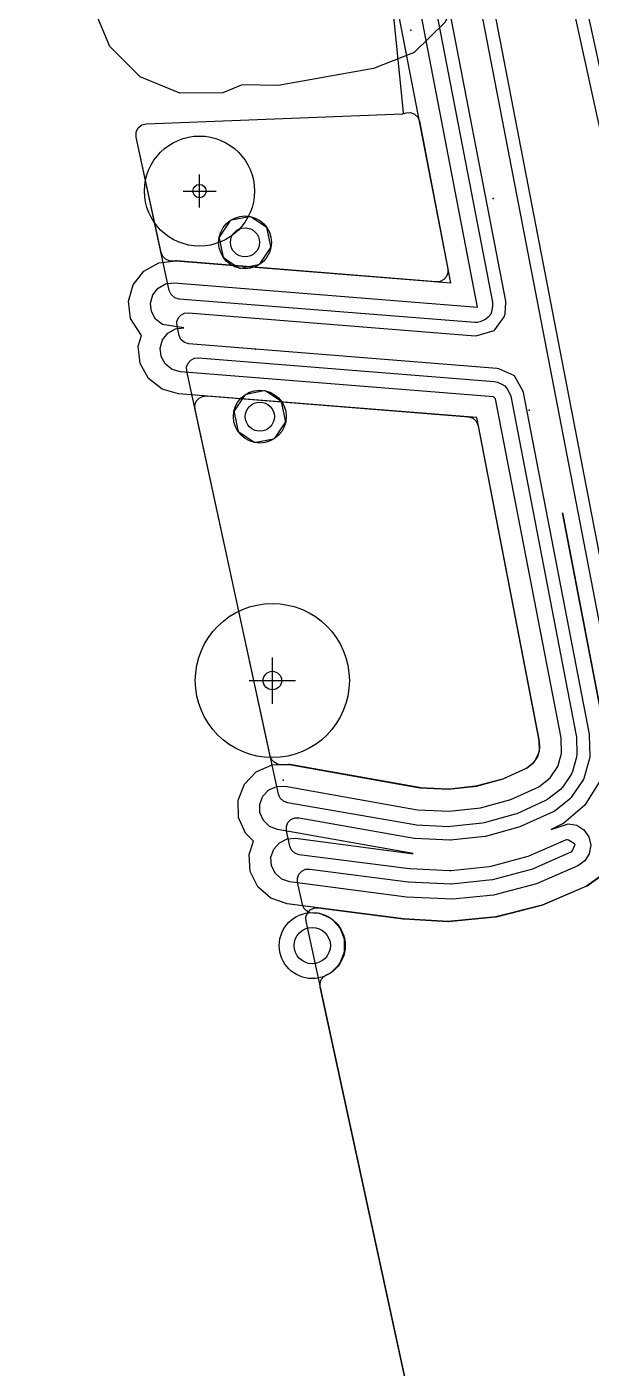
# Model space of a CAD drawing. Header units: metres. Extents: x 8738 to 9560, y -8972 to -7699.
# Drawn here: x 8863.4 to 8889, y -8822.8 to -8761.9 of the extents above; entities that cross this region are included whole.
import ezdxf

# ---------------------------------------------------------------- set-up
doc = ezdxf.new("R2010")
doc.units = ezdxf.units.M
for name, color, linetype in [('AI_GREENING_ALLOWED_ZONE', 4, 'Continuous'), ('AI_GREENING_EXCLUSIONS', 1, 'Continuous'), ('AI_GREENING_LAWN', 82, 'Continuous'), ('AI_GREENING_REJECTED', 6, 'Continuous'), ('AI_GREENING_SHRUBS', 92, 'Continuous'), ('AI_GREENING_TREES', 3, 'Continuous')]:
    doc.layers.add(name, color=color, linetype=linetype)

# ---------------------------------------------------------------- blocks, each defined once
blk = doc.blocks.new('AI_TREE')
for p, q in [((0, -0.3), (0, 0.3)), ((-0.3, 0), (0.3, 0))]:
    blk.add_line(p, q)
for radius in [1, 0.12]:
    blk.add_circle((0, 0), radius)
blk = doc.blocks.new('AI_SHRUB')
for radius in [1, 0.55]:
    blk.add_circle((0, 0), radius)

msp = doc.modelspace()

# ---------------------------------------------------------------- linework, layer by layer
at = {"layer": 'AI_GREENING_ALLOWED_ZONE'}
for points in [[(8868.35, -8766.881), (8868.351, -8766.665), (8868.444, -8766.469), (8868.61, -8766.331), (8868.819, -8766.276), (8880.453, -8765.825), (8880.577, -8765.794), (8880.617, -8765.775), (8880.818, -8765.767), (8881.007, -8765.839), (8881.151, -8765.979), (8881.228, -8766.166), (8882.523, -8772.859), (8882.524, -8773.042), (8882.459, -8773.213), (8882.337, -8773.35), (8882.174, -8773.433), (8881.992, -8773.452), (8870.186, -8772.508), (8870.138, -8772.509), (8870.035, -8772.521), (8869.853, -8772.509), (8869.687, -8772.431), (8869.56, -8772.299), (8869.489, -8772.13), (8868.35, -8766.881)], [(8871.031, -8779.241), (8871.026, -8779.056), (8871.089, -8778.882), (8871.211, -8778.742), (8871.375, -8778.657), (8871.56, -8778.637), (8883.451, -8779.588), (8883.657, -8779.651), (8883.817, -8779.794), (8883.902, -8779.991), (8886.657, -8794.24), (8886.666, -8794.319), (8886.677, -8794.632), (8886.63, -8794.86), (8886.483, -8795.176), (8886.338, -8795.358), (8886.171, -8795.489), (8886.069, -8795.551), (8885.071, -8796.006), (8884.997, -8796.033), (8883.852, -8796.348), (8883.774, -8796.363), (8882.593, -8796.493), (8882.514, -8796.495), (8881.277, -8796.433), (8881.215, -8796.426), (8875.332, -8795.379), (8875.283, -8795.376), (8874.945, -8795.383), (8874.776, -8795.357), (8874.625, -8795.275), (8874.511, -8795.147), (8874.447, -8794.989), (8871.031, -8779.241)]]:
    msp.add_lwpolyline(points, close=True, dxfattribs=at)
msp.add_lwpolyline([(8881.255, -8826.376), (8876.073, -8802.486), (8876.069, -8802.296), (8876.136, -8802.118), (8876.264, -8801.978), (8876.436, -8801.896), (8876.626, -8801.884), (8880.494, -8802.388), (8880.513, -8802.39), (8882.516, -8802.499), (8882.553, -8802.498), (8884.683, -8802.298), (8884.721, -8802.291), (8886.792, -8801.764), (8886.829, -8801.751), (8888.798, -8800.906), (8888.843, -8800.88), (8889.42, -8800.475)], dxfattribs=at)
at = {"layer": 'AI_GREENING_EXCLUSIONS'}
msp.add_lwpolyline([(8883.164, -8759.841), (8882.396, -8761.665), (8880.98, -8763.048), (8879.139, -8763.774), (8874.806, -8764.545), (8873.172, -8764.512), (8872.296, -8764.877), (8870.345, -8764.883), (8868.54, -8764.142), (8867.157, -8762.766), (8866.405, -8760.966), (8863.387, -8746.021), (8863.387, -8744.041), (8864.155, -8742.217), (8865.571, -8740.834), (8867.412, -8740.108), (8874.347, -8738.874), (8876.269, -8738.908), (8878.037, -8739.664), (8879.388, -8741.031), (8880.124, -8742.807), (8883.164, -8757.861), (8883.164, -8759.841)], close=True, dxfattribs=at)
for points in [[(8889.393, -8796.17), (8888.747, -8797.219), (8887.789, -8798.033), (8887.217, -8798.325), (8887.989, -8798.067), (8888.373, -8798.134), (8888.703, -8798.343), (8888.927, -8798.662), (8889.012, -8799.042), (8888.945, -8799.427), (8888.736, -8799.756), (8888.417, -8799.981), (8886.553, -8800.793), (8884.597, -8801.302), (8882.741, -8801.497), (8880.632, -8801.398), (8875.343, -8800.709), (8874.973, -8800.584), (8874.68, -8800.327), (8874.507, -8799.977), (8874.481, -8799.588), (8874.605, -8799.218), (8874.862, -8798.925), (8875.212, -8798.752), (8875.601, -8798.725), (8880.852, -8799.41), (8880.94, -8799.414), (8874.782, -8798.329), (8874.419, -8798.187), (8874.137, -8797.917), (8873.981, -8797.559), (8873.973, -8797.169), (8874.115, -8796.806), (8874.385, -8796.524), (8874.743, -8796.368), (8875.133, -8796.36), (8881.133, -8797.427), (8882.584, -8797.5), (8884.002, -8797.344), (8885.377, -8796.966), (8886.648, -8796.387), (8887.174, -8795.973), (8887.515, -8795.465), (8887.685, -8794.877), (8887.662, -8794.167), (8884.683, -8778.763), (8884.585, -8778.676), (8870.366, -8777.538), (8869.99, -8777.432), (8869.684, -8777.19), (8869.494, -8776.849), (8869.449, -8776.462), (8869.555, -8776.086), (8869.797, -8775.78), (8870.138, -8775.59), (8870.525, -8775.545), (8869.547, -8775.39), (8869.241, -8775.148), (8869.051, -8774.808), (8869.006, -8774.42), (8869.112, -8774.045), (8869.354, -8773.739), (8869.695, -8773.548), (8870.082, -8773.503), (8883.872, -8774.6), (8880.912, -8759.26)], [(8889.46, -8800.446), (8888.822, -8800.895), (8886.811, -8801.759), (8884.702, -8802.296), (8882.534, -8802.5), (8880.503, -8802.39), (8875.214, -8801.7), (8874.474, -8801.45), (8873.887, -8800.937), (8873.541, -8800.237), (8873.489, -8799.459), (8873.694, -8798.851), (8873.317, -8798.489), (8873.004, -8797.774), (8872.988, -8796.994), (8873.272, -8796.267), (8873.813, -8795.704), (8874.528, -8795.391), (8875.308, -8795.375), (8881.246, -8796.432), (8882.554, -8796.497), (8883.813, -8796.358), (8885.035, -8796.022), (8886.124, -8795.526), (8886.432, -8795.284), (8886.598, -8795.037), (8886.68, -8794.751), (8886.665, -8794.279), (8883.83, -8779.618), (8870.286, -8778.535), (8869.535, -8778.322), (8868.923, -8777.839), (8868.543, -8777.157), (8868.452, -8776.382), (8868.593, -8775.886), (8868.1, -8775.115), (8868.009, -8774.34), (8868.222, -8773.59), (8868.706, -8772.977), (8869.387, -8772.597), (8870.162, -8772.506), (8882.648, -8773.505), (8880.095, -8760.302)], [(8889.774, -8794.557), (8887.721, -8783.939), (8889.641, -8793.866)]]:
    msp.add_lwpolyline(points, dxfattribs=at)
at = {"layer": 'AI_GREENING_LAWN'}
for points in [[(8893.884, -8784.103), (8885.846, -8747.348)], [(8887.567, -8758.023), (8893.918, -8787.061), (8893.929, -8787.155), (8893.983, -8789.267), (8893.976, -8789.361), (8893.634, -8791.437), (8893.61, -8791.528), (8892.878, -8793.523), (8892.849, -8793.588), (8892.404, -8794.414), (8892.241, -8794.593), (8892.032, -8794.732), (8891.821, -8794.812), (8891.596, -8794.79), (8891.439, -8794.738), (8891.274, -8794.644), (8891.156, -8794.496), (8891.081, -8794.353), (8891.032, -8794.215), (8884.042, -8758.062)], [(8881.578, -8759.019), (8884.547, -8774.373), (8884.551, -8774.54), (8884.519, -8774.759), (8884.464, -8774.924), (8884.356, -8775.061), (8884.251, -8775.155), (8883.99, -8775.276), (8883.862, -8775.295), (8883.75, -8775.298), (8870.309, -8774.236), (8870.107, -8774.175), (8869.948, -8774.036), (8869.86, -8773.843), (8868.35, -8766.881), (8868.351, -8766.665), (8868.444, -8766.469), (8868.61, -8766.331), (8868.819, -8766.276), (8880.453, -8765.825), (8880.494, -8765.815), (8880.499, -8765.772), (8879.824, -8758.993)], [(8881.629, -8828.102), (8876.722, -8805.48), (8876.715, -8805.306), (8876.769, -8805.141), (8876.876, -8805.003), (8877.023, -8804.911), (8877.143, -8804.862), (8877.225, -8804.808), (8877.568, -8804.465), (8877.622, -8804.384), (8877.808, -8803.934), (8877.827, -8803.84), (8877.827, -8803.353), (8877.808, -8803.258), (8877.622, -8802.808), (8877.568, -8802.728), (8877.224, -8802.384), (8877.144, -8802.33), (8876.698, -8802.145), (8876.596, -8802.127), (8876.414, -8802.132), (8876.244, -8802.108), (8876.091, -8802.026), (8875.976, -8801.898), (8875.911, -8801.738), (8875.69, -8800.722), (8875.686, -8800.532), (8875.753, -8800.354), (8875.882, -8800.214), (8876.053, -8800.132), (8876.243, -8800.12), (8880.713, -8800.702), (8880.733, -8800.704), (8882.649, -8800.8), (8882.687, -8800.799), (8884.528, -8800.604), (8884.566, -8800.597), (8886.377, -8800.114), (8886.413, -8800.101), (8888.118, -8799.346), (8888.154, -8799.321), (8888.179, -8799.285), (8888.287, -8799.042), (8888.297, -8799.003), (8888.268, -8798.977), (8887.999, -8798.807), (8887.946, -8798.789), (8887.891, -8798.798), (8886.231, -8799.527), (8886.159, -8799.552), (8884.476, -8800.001), (8884.399, -8800.015), (8882.667, -8800.198), (8882.59, -8800.2), (8880.807, -8800.108), (8880.77, -8800.105), (8875.759, -8799.469), (8875.567, -8799.402), (8875.417, -8799.265), (8875.334, -8799.079), (8875.184, -8798.39), (8875.181, -8798.195), (8875.252, -8798.014), (8875.387, -8797.874), (8875.566, -8797.796), (8875.76, -8797.792), (8880.981, -8798.719), (8881.013, -8798.723), (8882.603, -8798.801), (8882.642, -8798.8), (8884.203, -8798.629), (8884.242, -8798.622), (8885.802, -8798.196), (8885.84, -8798.182), (8887.295, -8797.519), (8887.345, -8797.488), (8888.095, -8796.901), (8888.147, -8796.845), (8888.676, -8796.065), (8888.708, -8795.996), (8888.974, -8795.093), (8888.984, -8795.016), (8888.957, -8794.037), (8888.952, -8793.996), (8885.951, -8778.475), (8885.924, -8778.4), (8885.565, -8777.759), (8885.541, -8777.729), (8885.509, -8777.708), (8884.83, -8777.406), (8884.748, -8777.385), (8870.752, -8776.278), (8870.55, -8776.217), (8870.391, -8776.078), (8870.303, -8775.885), (8870.212, -8775.464), (8870.207, -8775.279), (8870.269, -8775.104), (8870.391, -8774.965), (8870.556, -8774.879), (8870.74, -8774.86), (8883.761, -8775.9), (8883.848, -8775.891), (8884.583, -8775.684), (8884.619, -8775.666), (8884.648, -8775.638), (8885.079, -8775.043), (8885.125, -8774.913), (8885.155, -8774.396), (8885.151, -8774.334), (8882.163, -8758.884)], [(8883.619, -8759.041), (8890.461, -8794.418)]]:
    msp.add_lwpolyline(points, dxfattribs=at)
for points in [[(8873.533, -8770.496), (8873.487, -8770.496), (8872.683, -8770.656), (8872.64, -8770.674), (8872.607, -8770.707), (8872.152, -8771.388), (8872.134, -8771.431), (8872.134, -8771.478), (8872.294, -8772.282), (8872.312, -8772.325), (8872.344, -8772.358), (8873.026, -8772.813), (8873.069, -8772.831), (8873.115, -8772.831), (8873.92, -8772.671), (8873.963, -8772.653), (8873.995, -8772.62), (8874.451, -8771.939), (8874.469, -8771.896), (8874.469, -8771.849), (8874.309, -8771.045), (8874.291, -8771.002), (8874.258, -8770.969), (8873.576, -8770.514), (8873.533, -8770.496)], [(8888.114, -8795.829), (8887.738, -8796.389), (8887.632, -8796.504), (8887.061, -8796.952), (8886.96, -8797.014), (8885.653, -8797.609), (8885.578, -8797.636), (8884.172, -8798.023), (8884.094, -8798.038), (8882.644, -8798.197), (8882.565, -8798.2), (8881.085, -8798.126), (8881.024, -8798.119), (8875.225, -8797.109), (8875.043, -8797.038), (8874.901, -8796.902), (8874.823, -8796.722), (8870.655, -8777.506), (8870.65, -8777.321), (8870.712, -8777.146), (8870.834, -8777.007), (8870.999, -8776.921), (8871.183, -8776.902), (8884.619, -8777.976), (8884.772, -8778.013), (8884.971, -8778.096), (8885.112, -8778.185), (8885.216, -8778.315), (8885.321, -8778.504), (8885.375, -8778.652), (8888.352, -8794.05), (8888.361, -8794.129), (8888.386, -8794.886), (8888.366, -8795.041), (8888.179, -8795.689), (8888.114, -8795.829)], [(8873.357, -8778.568), (8873.314, -8778.586), (8873.281, -8778.619), (8872.826, -8779.301), (8872.808, -8779.344), (8872.808, -8779.39), (8872.968, -8780.194), (8872.985, -8780.237), (8873.018, -8780.27), (8873.7, -8780.725), (8873.743, -8780.743), (8873.789, -8780.743), (8874.593, -8780.583), (8874.636, -8780.565), (8874.669, -8780.533), (8875.125, -8779.851), (8875.142, -8779.808), (8875.142, -8779.762), (8874.982, -8778.957), (8874.965, -8778.914), (8874.932, -8778.882), (8874.25, -8778.426), (8874.207, -8778.408), (8874.161, -8778.408), (8873.357, -8778.568)]]:
    msp.add_lwpolyline(points, close=True, dxfattribs=at)
at = {"layer": 'AI_GREENING_REJECTED'}
for p in [(8880.83, -8762.03), (8884.57, -8769.67), (8873.78, -8776.52), (8886.21, -8779.28), (8875.03, -8796.08)]:
    msp.add_point(p, dxfattribs=at)

# ---------------------------------------------------------------- block references
at = {"layer": 'AI_GREENING_SHRUBS'}
for p, xscale, yscale in [((8873.301, -8771.663), 1.2, 1.2), ((8873.975, -8779.576), 1.2, 1.2), ((8876.356, -8803.596), 1.5, 1.5)]:
    msp.add_blockref('AI_SHRUB', p, dxfattribs=dict(at, xscale=xscale, yscale=yscale))
at = {"layer": 'AI_GREENING_TREES'}
for p, xscale, yscale in [((8871.235, -8769.334), 2.5, 2.5), ((8874.544, -8791.562), 3.5, 3.5)]:
    msp.add_blockref('AI_TREE', p, dxfattribs=dict(at, xscale=xscale, yscale=yscale))

doc.saveas('drawing.dxf')
